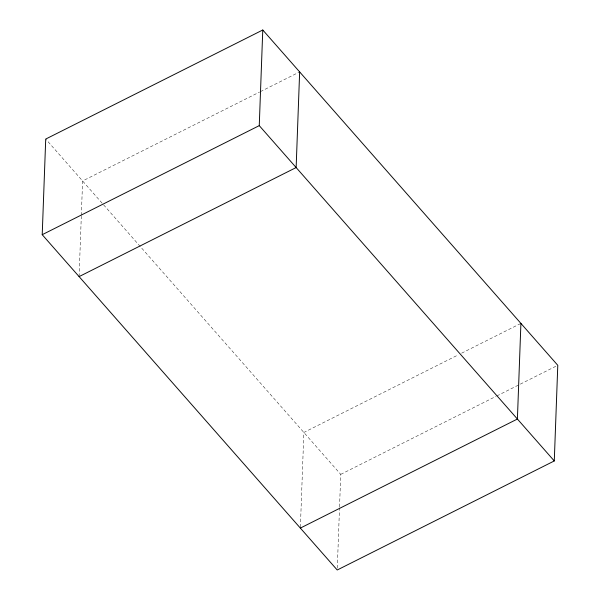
<?xml version="1.0" encoding="UTF-8"?>
<svg xmlns="http://www.w3.org/2000/svg" width="600" height="600" viewBox="0 0 600 600"><rect width="100%" height="100%" fill="white"/><g stroke="black" fill="none" stroke-linecap="round" stroke-linejoin="round"><path stroke-width="0.45" stroke-dasharray="3 2.25" d="M79.088 276.608L81.308 216.255M81.338 215.325L82.597 180.968L259.575 92.047M300.39 527.16L303.862 432.45L458.303 354.855M337.298 568.14L339.51 507.787M339.548 506.865L340.74 474.368L45.72 139.058M260.407 91.627L298.815 72.33M461.64 353.175L520.072 323.812M340.74 474.368L496.013 396.345M496.845 395.925L556.118 366.15"/><path stroke-width="0.9" d="M42.218 234.69L45.72 139.058L262.77 30L557.783 365.31L554.28 460.942L337.23 570L42.218 234.69L259.26 125.632L262.77 30M299.647 71.91L296.138 167.55L79.088 276.608M520.912 323.392L517.403 419.033L300.353 528.09M259.26 125.632L554.28 460.942"/></g></svg>
